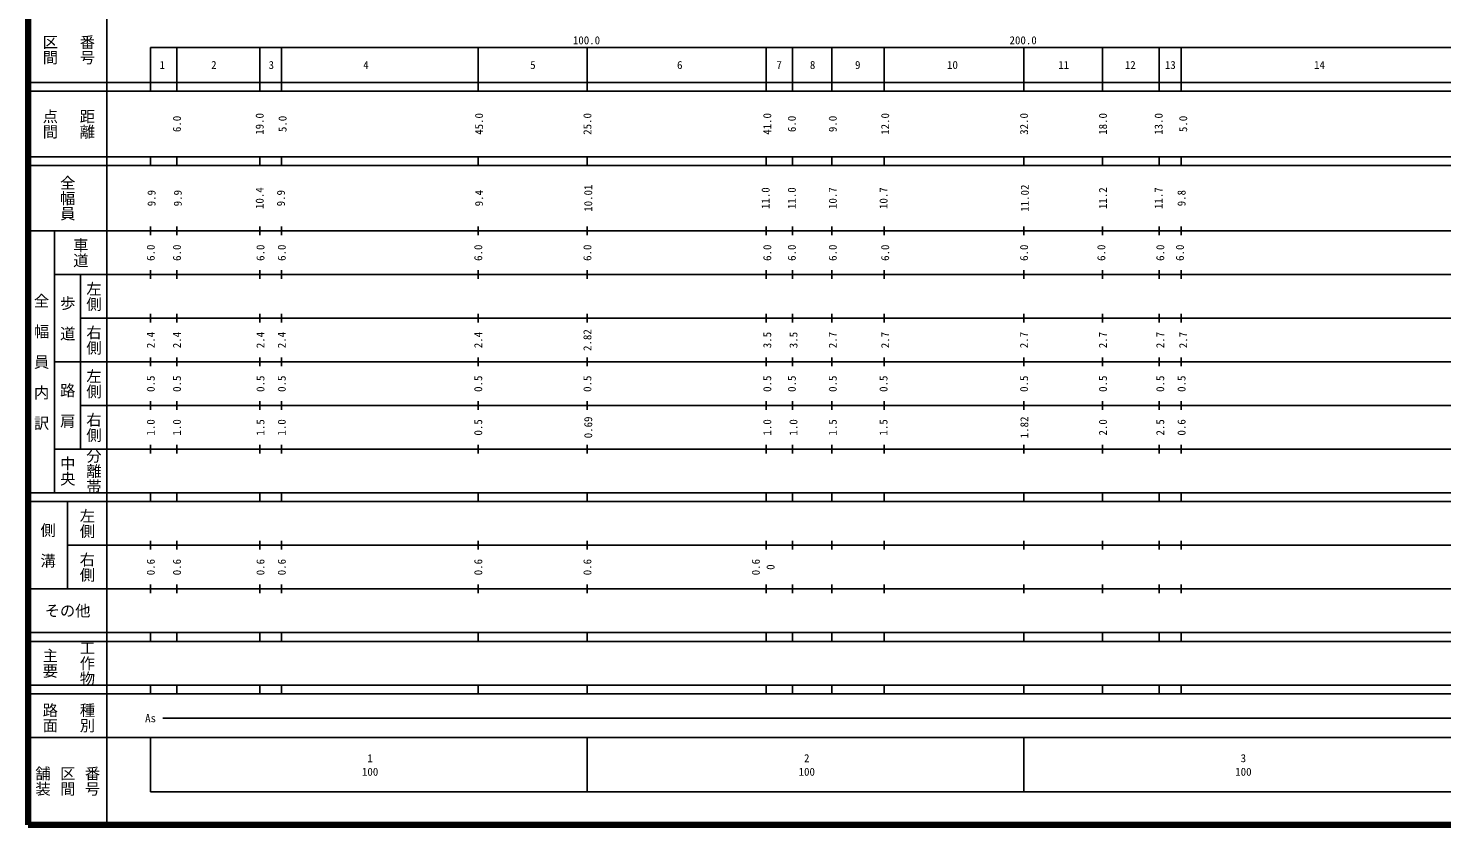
# Model space of a CAD drawing. Units: millimetres, scale not verified. Extents: x 40000 to 680000, y 20000 to 380000.
# Drawn here: x 40000 to 363711, y 20000 to 202409 of the extents above; entities that cross this region are included whole.
import ezdxf
from ezdxf.enums import TextEntityAlignment as Align

# ---------------------------------------------------------------- set-up
doc = ezdxf.new("R2010")
doc.units = ezdxf.units.MM
doc.header["$LTSCALE"] = 1000
doc.layers.add('M-TTL', color=2, linetype='Continuous', lineweight=140)
doc.layers.add('M-TTL-BAND', color=7, linetype='Continuous', lineweight=25)
doc.styles.add('@ＭＳ ゴシック', font='')
doc.styles.add('ＭＳ ゴシック', font='')
doc.styles.get('@ＭＳ ゴシック').set_extended_font_data('@MS Gothic')
doc.styles.get('ＭＳ ゴシック').set_extended_font_data('MS Gothic')

msp = doc.modelspace()

# ---------------------------------------------------------------- linework, layer by layer
at = {"layer": 'M-TTL'}
for p, q in [((40000, 380000), (40000, 20000)), ((40000, 20000), (680000, 20000))]:
    msp.add_line(p, q, dxfattribs=at)
at = {"layer": 'M-TTL-BAND'}
for p, q in [((58000, 370000), (58000, 20000)), ((68000, 198000), (579000, 198000)), ((68000, 198000), (68000, 188000)), ((74000, 198000), (74000, 188000)), ((93000, 198000), (93000, 188000)), ((98000, 198000), (98000, 188000)), ((143000, 198000), (143000, 188000)), ((168000, 198000), (168000, 188000)), ((209000, 198000), (209000, 188000)), ((215000, 198000), (215000, 188000)), ((224000, 198000), (224000, 188000)), ((236000, 198000), (236000, 188000)), ((268000, 198000), (268000, 188000)), ((286000, 198000), (286000, 188000)), ((299000, 198000), (299000, 188000)), ((304000, 198000), (304000, 188000)), ((40000, 190000), (579000, 190000)), ((40000, 188000), (579000, 188000)), ((40000, 173000), (579000, 173000)), ((68000, 171000), (68000, 173000)), ((74000, 173000), (74000, 171000)), ((93000, 173000), (93000, 171000)), ((98000, 173000), (98000, 171000)), ((143000, 173000), (143000, 171000)), ((168000, 171000), (168000, 173000)), ((209000, 173000), (209000, 171000)), ((215000, 173000), (215000, 171000)), ((224000, 173000), (224000, 171000)), ((236000, 173000), (236000, 171000)), ((268000, 171000), (268000, 173000)), ((286000, 173000), (286000, 171000)), ((299000, 173000), (299000, 171000)), ((304000, 173000), (304000, 171000)), ((40000, 171000), (579000, 171000)), ((40000, 156000), (579000, 156000)), ((46000, 96000), (46000, 156000)), ((68000, 155000), (68000, 157000)), ((74000, 157000), (74000, 155000)), ((93000, 157000), (93000, 155000)), ((98000, 157000), (98000, 155000)), ((143000, 157000), (143000, 155000)), ((168000, 155000), (168000, 157000)), ((209000, 157000), (209000, 155000)), ((215000, 157000), (215000, 155000)), ((224000, 157000), (224000, 155000)), ((236000, 157000), (236000, 155000)), ((268000, 155000), (268000, 157000)), ((286000, 157000), (286000, 155000)), ((299000, 157000), (299000, 155000)), ((304000, 157000), (304000, 155000)), ((46000, 146000), (579000, 146000)), ((52000, 146000), (52000, 106000)), ((68000, 145000), (68000, 147000)), ((74000, 147000), (74000, 145000)), ((93000, 147000), (93000, 145000)), ((98000, 147000), (98000, 145000)), ((143000, 147000), (143000, 145000)), ((168000, 145000), (168000, 147000)), ((209000, 147000), (209000, 145000)), ((215000, 147000), (215000, 145000)), ((224000, 147000), (224000, 145000)), ((236000, 147000), (236000, 145000)), ((268000, 145000), (268000, 147000)), ((286000, 147000), (286000, 145000)), ((299000, 147000), (299000, 145000)), ((304000, 147000), (304000, 145000)), ((52000, 136000), (579000, 136000)), ((68000, 135000), (68000, 137000)), ((74000, 137000), (74000, 135000)), ((93000, 137000), (93000, 135000)), ((98000, 137000), (98000, 135000)), ((143000, 137000), (143000, 135000)), ((168000, 135000), (168000, 137000)), ((209000, 137000), (209000, 135000)), ((215000, 137000), (215000, 135000)), ((224000, 137000), (224000, 135000)), ((236000, 137000), (236000, 135000)), ((268000, 135000), (268000, 137000)), ((286000, 137000), (286000, 135000)), ((299000, 137000), (299000, 135000)), ((304000, 137000), (304000, 135000)), ((68000, 125000), (68000, 127000)), ((74000, 127000), (74000, 125000)), ((93000, 127000), (93000, 125000)), ((98000, 127000), (98000, 125000)), ((143000, 127000), (143000, 125000)), ((168000, 125000), (168000, 127000)), ((209000, 127000), (209000, 125000)), ((215000, 127000), (215000, 125000)), ((224000, 127000), (224000, 125000)), ((236000, 127000), (236000, 125000)), ((268000, 125000), (268000, 127000)), ((286000, 127000), (286000, 125000)), ((299000, 127000), (299000, 125000)), ((304000, 127000), (304000, 125000)), ((46000, 126000), (579000, 126000)), ((68000, 115000), (68000, 117000)), ((74000, 117000), (74000, 115000)), ((93000, 117000), (93000, 115000)), ((98000, 117000), (98000, 115000)), ((143000, 117000), (143000, 115000)), ((168000, 115000), (168000, 117000)), ((209000, 117000), (209000, 115000)), ((215000, 117000), (215000, 115000)), ((224000, 117000), (224000, 115000)), ((236000, 117000), (236000, 115000)), ((268000, 115000), (268000, 117000)), ((286000, 117000), (286000, 115000)), ((299000, 117000), (299000, 115000)), ((304000, 117000), (304000, 115000)), ((52000, 116000), (579000, 116000)), ((68000, 105000), (68000, 107000)), ((74000, 107000), (74000, 105000)), ((93000, 107000), (93000, 105000)), ((98000, 107000), (98000, 105000)), ((143000, 107000), (143000, 105000)), ((168000, 105000), (168000, 107000)), ((209000, 107000), (209000, 105000)), ((215000, 107000), (215000, 105000)), ((224000, 107000), (224000, 105000)), ((236000, 107000), (236000, 105000)), ((268000, 105000), (268000, 107000)), ((286000, 107000), (286000, 105000)), ((299000, 107000), (299000, 105000)), ((304000, 107000), (304000, 105000)), ((46000, 106000), (579000, 106000)), ((40000, 96000), (579000, 96000)), ((40000, 94000), (579000, 94000)), ((49000, 94000), (49000, 74000)), ((68000, 94000), (68000, 96000)), ((74000, 96000), (74000, 94000)), ((93000, 96000), (93000, 94000)), ((98000, 96000), (98000, 94000)), ((143000, 96000), (143000, 94000)), ((168000, 94000), (168000, 96000)), ((209000, 96000), (209000, 94000)), ((215000, 96000), (215000, 94000)), ((224000, 96000), (224000, 94000)), ((236000, 96000), (236000, 94000)), ((268000, 94000), (268000, 96000)), ((286000, 96000), (286000, 94000)), ((299000, 96000), (299000, 94000)), ((304000, 96000), (304000, 94000)), ((68000, 83000), (68000, 85000)), ((74000, 85000), (74000, 83000)), ((93000, 85000), (93000, 83000)), ((98000, 85000), (98000, 83000)), ((143000, 85000), (143000, 83000)), ((168000, 83000), (168000, 85000)), ((209000, 85000), (209000, 83000)), ((215000, 85000), (215000, 83000)), ((224000, 85000), (224000, 83000)), ((236000, 85000), (236000, 83000)), ((268000, 83000), (268000, 85000)), ((286000, 85000), (286000, 83000)), ((299000, 85000), (299000, 83000)), ((304000, 85000), (304000, 83000)), ((49000, 84000), (579000, 84000)), ((68000, 73000), (68000, 75000)), ((74000, 75000), (74000, 73000)), ((93000, 75000), (93000, 73000)), ((98000, 75000), (98000, 73000)), ((143000, 75000), (143000, 73000)), ((168000, 73000), (168000, 75000)), ((209000, 75000), (209000, 73000)), ((215000, 75000), (215000, 73000)), ((224000, 75000), (224000, 73000)), ((236000, 75000), (236000, 73000)), ((268000, 73000), (268000, 75000)), ((286000, 75000), (286000, 73000)), ((299000, 75000), (299000, 73000)), ((304000, 75000), (304000, 73000)), ((40000, 74000), (579000, 74000)), ((40000, 64000), (579000, 64000)), ((40000, 62000), (579000, 62000)), ((68000, 62000), (68000, 64000)), ((74000, 64000), (74000, 62000)), ((93000, 64000), (93000, 62000)), ((98000, 64000), (98000, 62000)), ((143000, 64000), (143000, 62000)), ((168000, 62000), (168000, 64000)), ((209000, 64000), (209000, 62000)), ((215000, 64000), (215000, 62000)), ((224000, 64000), (224000, 62000)), ((236000, 64000), (236000, 62000)), ((268000, 62000), (268000, 64000)), ((286000, 64000), (286000, 62000)), ((299000, 64000), (299000, 62000)), ((304000, 64000), (304000, 62000)), ((40000, 52000), (579000, 52000)), ((68000, 50000), (68000, 52000)), ((74000, 52000), (74000, 50000)), ((93000, 52000), (93000, 50000)), ((98000, 52000), (98000, 50000)), ((143000, 52000), (143000, 50000)), ((168000, 50000), (168000, 52000)), ((209000, 52000), (209000, 50000)), ((215000, 52000), (215000, 50000)), ((224000, 52000), (224000, 50000)), ((236000, 52000), (236000, 50000)), ((268000, 50000), (268000, 52000)), ((286000, 52000), (286000, 50000)), ((299000, 52000), (299000, 50000)), ((304000, 52000), (304000, 50000)), ((40000, 50000), (579000, 50000)), ((70805, 44406), (565903, 44406)), ((40000, 40000), (579000, 40000)), ((68000, 40000), (68000, 27500)), ((168000, 40000), (168000, 27500)), ((268000, 40000), (268000, 27500)), ((68000, 27500), (579000, 27500))]:
    msp.add_line(p, q, dxfattribs=at)

# ---------------------------------------------------------------- texts
for s, height, rotation, style, p in [('番号', 2566, 270, '@ＭＳ ゴシック', (53500, 197500)), ('区間', 2566, 270, '@ＭＳ ゴシック', (45000, 197500)), ('点間', 2566, 270, '@ＭＳ ゴシック', (45000, 180500)), ('距離', 2566, 270, '@ＭＳ ゴシック', (53500, 180500)), ('6.0', 1833, 90, 'ＭＳ ゴシック', (74045, 180500)), ('19.0', 1833, 90, 'ＭＳ ゴシック', (92983, 180500)), ('5.0', 1833, 90, 'ＭＳ ゴシック', (98233, 180500)), ('45.0', 1833, 90, 'ＭＳ ゴシック', (143235, 180500)), ('25.0', 1833, 90, 'ＭＳ ゴシック', (168045, 180500)), ('41.0', 1833, 90, 'ＭＳ ゴシック', (209237, 180500)), ('6.0', 1833, 90, 'ＭＳ ゴシック', (214862, 180500)), ('9.0', 1833, 90, 'ＭＳ ゴシック', (224238, 180500)), ('12.0', 1833, 90, 'ＭＳ ゴシック', (236238, 180500)), ('32.0', 1833, 90, 'ＭＳ ゴシック', (268045, 180500)), ('18.0', 1833, 90, 'ＭＳ ゴシック', (286115, 180500)), ('13.0', 1833, 90, 'ＭＳ ゴシック', (298865, 180500)), ('5.0', 1833, 90, 'ＭＳ ゴシック', (304491, 180500)), ('全幅員', 2566, 270, '@ＭＳ ゴシック', (49000, 163500)), ('9.9', 1833, 90, 'ＭＳ ゴシック', (68232, 163500)), ('9.9', 1833, 90, 'ＭＳ ゴシック', (74232, 163500)), ('10.4', 1833, 90, 'ＭＳ ゴシック', (92983, 163500)), ('9.9', 1833, 90, 'ＭＳ ゴシック', (97858, 163500)), ('9.4', 1833, 90, 'ＭＳ ゴシック', (143235, 163500)), ('10.01', 1833, 90, 'ＭＳ ゴシック', (168232, 163500)), ('11.0', 1833, 90, 'ＭＳ ゴシック', (208862, 163500)), ('11.0', 1833, 90, 'ＭＳ ゴシック', (214862, 163500)), ('10.7', 1833, 90, 'ＭＳ ゴシック', (224238, 163500)), ('10.7', 1833, 90, 'ＭＳ ゴシック', (235863, 163500)), ('11.02', 1833, 90, 'ＭＳ ゴシック', (268232, 163500)), ('11.2', 1833, 90, 'ＭＳ ゴシック', (286115, 163500)), ('11.7', 1833, 90, 'ＭＳ ゴシック', (298865, 163500)), ('9.8', 1833, 90, 'ＭＳ ゴシック', (304116, 163500)), ('車道', 2566, 270, '@ＭＳ ゴシック', (52000, 151000)), ('6.0', 1833, 90, 'ＭＳ ゴシック', (68045, 151000)), ('6.0', 1833, 90, 'ＭＳ ゴシック', (74045, 151000)), ('6.0', 1833, 90, 'ＭＳ ゴシック', (93170, 151000)), ('6.0', 1833, 90, 'ＭＳ ゴシック', (98046, 151000)), ('6.0', 1833, 90, 'ＭＳ ゴシック', (143047, 151000)), ('6.0', 1833, 90, 'ＭＳ ゴシック', (168045, 151000)), ('6.0', 1833, 90, 'ＭＳ ゴシック', (209237, 151000)), ('6.0', 1833, 90, 'ＭＳ ゴシック', (214862, 151000)), ('6.0', 1833, 90, 'ＭＳ ゴシック', (224238, 151000)), ('6.0', 1833, 90, 'ＭＳ ゴシック', (236238, 151000)), ('6.0', 1833, 90, 'ＭＳ ゴシック', (268045, 151000)), ('6.0', 1833, 90, 'ＭＳ ゴシック', (285740, 151000)), ('6.0', 1833, 90, 'ＭＳ ゴシック', (299240, 151000)), ('6.0', 1833, 90, 'ＭＳ ゴシック', (303741, 151000)), ('左側', 2566, 270, '@ＭＳ ゴシック', (55000, 141000)), ('全\u3000幅\u3000員\u3000内\u3000訳', 2566, 270, '@ＭＳ ゴシック', (43000, 126000)), ('歩\u3000道', 2566, 270, '@ＭＳ ゴシック', (49000, 136000)), ('右側', 2566, 270, '@ＭＳ ゴシック', (55000, 131000)), ('2.4', 1833, 90, 'ＭＳ ゴシック', (68045, 131000)), ('2.4', 1833, 90, 'ＭＳ ゴシック', (74045, 131000)), ('2.4', 1833, 90, 'ＭＳ ゴシック', (93170, 131000)), ('2.4', 1833, 90, 'ＭＳ ゴシック', (98046, 131000)), ('2.4', 1833, 90, 'ＭＳ ゴシック', (143047, 131000)), ('2.82', 1833, 90, 'ＭＳ ゴシック', (168045, 131000)), ('2.7', 1833, 90, 'ＭＳ ゴシック', (224238, 131000)), ('2.7', 1833, 90, 'ＭＳ ゴシック', (236238, 131000)), ('2.7', 1833, 90, 'ＭＳ ゴシック', (268045, 131000)), ('2.7', 1833, 90, 'ＭＳ ゴシック', (286115, 131000)), ('2.7', 1833, 90, 'ＭＳ ゴシック', (299240, 131000)), ('2.7', 1833, 90, 'ＭＳ ゴシック', (304491, 131000)), ('3.5', 1833, 90, 'ＭＳ ゴシック', (209237, 131000)), ('3.5', 1833, 90, 'ＭＳ ゴシック', (215237, 131000)), ('左側', 2566, 270, '@ＭＳ ゴシック', (55000, 121000)), ('路\u3000肩', 2566, 270, '@ＭＳ ゴシック', (49000, 116000)), ('0.5', 1833, 90, 'ＭＳ ゴシック', (68045, 121000)), ('0.5', 1833, 90, 'ＭＳ ゴシック', (74045, 121000)), ('0.5', 1833, 90, 'ＭＳ ゴシック', (93170, 121000)), ('0.5', 1833, 90, 'ＭＳ ゴシック', (98046, 121000)), ('0.5', 1833, 90, 'ＭＳ ゴシック', (143047, 121000)), ('0.5', 1833, 90, 'ＭＳ ゴシック', (168045, 121000)), ('0.5', 1833, 90, 'ＭＳ ゴシック', (209237, 121000)), ('0.5', 1833, 90, 'ＭＳ ゴシック', (214862, 121000)), ('0.5', 1833, 90, 'ＭＳ ゴシック', (224238, 121000)), ('0.5', 1833, 90, 'ＭＳ ゴシック', (235863, 121000)), ('0.5', 1833, 90, 'ＭＳ ゴシック', (268045, 121000)), ('0.5', 1833, 90, 'ＭＳ ゴシック', (286115, 121000)), ('0.5', 1833, 90, 'ＭＳ ゴシック', (299240, 121000)), ('0.5', 1833, 90, 'ＭＳ ゴシック', (304116, 121000)), ('右側', 2566, 270, '@ＭＳ ゴシック', (55000, 111000)), ('0.69', 1833, 90, 'ＭＳ ゴシック', (168237, 111000)), ('1.82', 1833, 90, 'ＭＳ ゴシック', (268115, 111000)), ('1.0', 1833, 90, 'ＭＳ ゴシック', (68045, 111000)), ('1.0', 1833, 90, 'ＭＳ ゴシック', (74045, 111000)), ('1.5', 1833, 90, 'ＭＳ ゴシック', (93170, 111000)), ('1.0', 1833, 90, 'ＭＳ ゴシック', (98046, 111000)), ('0.5', 1833, 90, 'ＭＳ ゴシック', (143047, 111000)), ('1.0', 1833, 90, 'ＭＳ ゴシック', (209237, 111000)), ('1.0', 1833, 90, 'ＭＳ ゴシック', (215237, 111000)), ('1.5', 1833, 90, 'ＭＳ ゴシック', (224238, 111000)), ('1.5', 1833, 90, 'ＭＳ ゴシック', (235863, 111000)), ('2.0', 1833, 90, 'ＭＳ ゴシック', (286115, 111000)), ('2.5', 1833, 90, 'ＭＳ ゴシック', (299240, 111000)), ('0.6', 1833, 90, 'ＭＳ ゴシック', (304116, 111000)), ('中央', 2566, 270, '@ＭＳ ゴシック', (49000, 101000)), ('分離帯', 2566, 270, '@ＭＳ ゴシック', (55000, 101000)), ('左側', 2566, 270, '@ＭＳ ゴシック', (53500, 89000)), ('側\u3000溝', 2566, 270, '@ＭＳ ゴシック', (44500, 84000)), ('右側', 2566, 270, '@ＭＳ ゴシック', (53500, 79000)), ('0.6', 1833, 90, 'ＭＳ ゴシック', (68045, 79000)), ('0.6', 1833, 90, 'ＭＳ ゴシック', (74045, 79000)), ('0.6', 1833, 90, 'ＭＳ ゴシック', (93170, 79000)), ('0.6', 1833, 90, 'ＭＳ ゴシック', (98046, 79000)), ('0.6', 1833, 90, 'ＭＳ ゴシック', (143047, 79000)), ('0.6', 1833, 90, 'ＭＳ ゴシック', (168045, 79000)), ('0.6', 1833, 90, 'ＭＳ ゴシック', (206612, 79000)), ('0', 1833, 90, 'ＭＳ ゴシック', (209987, 79000)), ('工作物', 2566, 270, '@ＭＳ ゴシック', (53500, 57000)), ('主要', 2566, 270, '@ＭＳ ゴシック', (45000, 57000)), ('路面', 2566, 270, '@ＭＳ ゴシック', (45000, 44500)), ('種別', 2566, 270, '@ＭＳ ゴシック', (53500, 44500)), ('舗装', 2566, 270, '@ＭＳ ゴシック', (43333, 30000)), ('区間', 2566, 270, '@ＭＳ ゴシック', (49000, 30000)), ('番号', 2566, 270, '@ＭＳ ゴシック', (54667, 30000))]:
    msp.add_text(s, height=height, rotation=rotation, dxfattribs=dict(at, style=style)).set_placement(p, align=Align.MIDDLE_CENTER)
at = {"layer": 'M-TTL-BAND', "style": 'ＭＳ ゴシック'}
for s, p in [('100.0', (167844, 198195)), ('200.0', (267844, 198195))]:
    msp.add_text(s, height=1833, dxfattribs=at).set_placement(p, align=Align.BOTTOM_CENTER)
for s, height, p in [('1', 1833, (70670, 194000)), ('2', 1833, (82504, 194000)), ('3', 1833, (95671, 194000)), ('4', 1833, (117338, 194000)), ('5', 1833, (155575, 194000)), ('6', 1833, (189212, 194000)), ('7', 1833, (211967, 194000)), ('8', 1833, (219634, 194000)), ('9', 1833, (229967, 194000)), ('10', 1833, (251657, 194000)), ('11', 1833, (277139, 194000)), ('12', 1833, (292386, 194000)), ('13', 1833, (301553, 194000)), ('14', 1833, (335730, 194000)), ('その他', 2566, (49000, 69000)), ('As', 1833, (68006, 44406)), ('1', 1833, (118288, 35238)), ('2', 1833, (218288, 35238)), ('3', 1833, (318288, 35238)), ('100', 1833, (118288, 32131)), ('100', 1833, (218288, 32131)), ('100', 1833, (318288, 32131))]:
    msp.add_text(s, height=height, dxfattribs=at).set_placement(p, align=Align.MIDDLE_CENTER)

doc.saveas('drawing.dxf')
